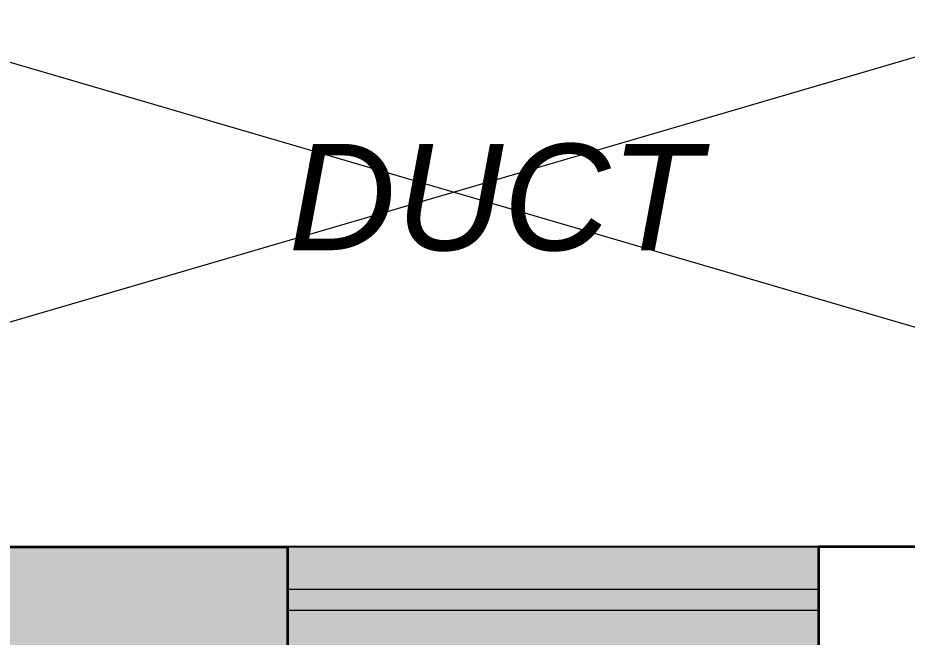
# Model space of a CAD drawing. Header units: millimetres. Extents: x 0 to 125073, y 0 to 71249.
# Drawn here: x 67474 to 68729, y 50966 to 51840 of the extents above; entities that cross this region are included whole.
import ezdxf
from ezdxf.lldxf.tags import DXFTag

# ---------------------------------------------------------------- set-up
doc = ezdxf.new("R2010")
doc.units = ezdxf.units.MM
doc.linetypes.add('DASH', pattern=[1, 0.5, -0.5])
doc.linetypes.add('DASHED', pattern=[20, 12, -8])
doc.layers.add('DA_BUILDING LINE', color=7, linetype='Continuous', lineweight=9, true_color=0xc2db0000)
for name, color, linetype, lineweight in [('DA_DOTTED LINES', 8, 'DASH', 5), ('DA_TEXT IN SQ.FT', 193, 'Continuous', 9), ('DA_WALL', 7, 'Continuous', 35), ('DA_WINDOW', 4, 'Continuous', 9)]:
    doc.layers.add(name, color=color, linetype=linetype, lineweight=lineweight)
for name, color, linetype in [('PROP-KEEP', 6, 'DASHED'), ('PROP-SHELL', 7, 'CONTINUOUS'), ('PROP-WALL-NEW', 1, 'CONTINUOUS')]:
    doc.layers.add(name, color=color, linetype=linetype)
doc.styles.get("Standard").update_dxf_attribs({"font": 'arial.ttf'})
tags = doc.linetypes.add('( Hidden )', pattern=[0.375, 0.25, -0.125]).pattern_tags.tags
tags[6:7] = [DXFTag(74, 4), DXFTag(75, 0), DXFTag(340, '0'), DXFTag(46, 1.0), DXFTag(50, 0.0), DXFTag(44, 0.0), DXFTag(45, 0.0)]
tags[4:5] = [DXFTag(74, 4), DXFTag(75, 0), DXFTag(340, '0'), DXFTag(46, 1.0), DXFTag(50, 0.0), DXFTag(44, 0.0), DXFTag(45, 0.0)]

# ---------------------------------------------------------------- blocks, each defined once
blk = doc.blocks.new('GSHGJSDFGJ')
at = {"layer": 'DA_BUILDING LINE', "linetype": '( Hidden )', "ltscale": 500}
blk.add_lwpolyline([(-41088.6, 76926.5), (-41088.6, 92546.5), (-40838.6, 92546.5), (-40838.6, 92596.5), (-39638.6, 92596.5), (-39638.6, 94076.5), (-40838.6, 94076.5), (-40838.6, 97576.5), (-31143.6, 97576.5), (-31143.6, 92421.5), (-34663.6, 92421.5), (-34663.6, 91421.5), (-32288.6, 91421.5), (-32288.6, 90076.5), (-31518.6, 90076.5), (-31518.6, 91422), (-29863.6, 91421.5), (-29863.6, 91421.5), (-29863.6, 94886.5), (-27778.6, 94886.5)], dxfattribs=at)
blk = doc.blocks.new('A$C1c7226e4')
at = {"layer": 'DA_DOTTED LINES', "linetype": '( Hidden )', "ltscale": 300}
for p, q in [((-6.65, 5.225), (-3.23, 4.225)), ((-3.23, 5.225), (-6.65, 4.225))]:
    blk.add_line(p, q, dxfattribs=at)
at = {"layer": 'DA_WALL'}
blk.add_line((-4.425, 4.075), (-4.425, 4.225), dxfattribs=at)
blk.add_lwpolyline([(-5.175, 4.075), (-6.675, 4.075), (-6.675, 3.605), (-6.8, 3.605), (-6.8, 5.375), (-5.835, 5.375), (-5.835, 6.155), (-5.71, 6.155), (-5.71, 5.375), (-5.13, 5.375), (-5.13, 5.225), (-6.65, 5.225), (-6.65, 4.225), (-5.175, 4.225)], close=True, dxfattribs=at)
blk.add_lwpolyline([(-4.425, 4.075), (-4.425, 4.075), (-4.425, 2.855), (-6.8, 2.855), (-6.8, 2.73), (-4.425, 2.73), (-4.425, 0.28), (-4.3, 0.28), (-4.3, 2.73), (-3.505, 2.73), (-3.505, 2.88), (-4.275, 2.88), (-4.275, 4.225), (-4.425, 4.225)], dxfattribs=at)
at = {"layer": 'DA_WINDOW'}
for points in [[(-4.425, 4.225), (-4.425, 4.075), (-5.175, 4.075), (-5.175, 4.225)], [(-5.175, 4.165), (-4.425, 4.165), (-4.425, 4.135), (-5.175, 4.135)]]:
    blk.add_lwpolyline(points, close=True, dxfattribs=at)
blk = doc.blocks.new('A$Cfed68cb1')
at = {"layer": 'DA_TEXT IN SQ.FT', "insert": (-40.9272, -6.8519), "char_height": 0.15, "attachment_point": 1}
blk.add_mtext_dynamic_manual_height_columns('\\pxqc;{\\fArial|b0|i1|c0|p34;DUCT}', width=2.300046, gutter_width=12.5, heights=[-0.1552], dxfattribs=at)

msp = doc.modelspace()

# ---------------------------------------------------------------- hatches: boundary and pattern name
at = {"layer": 'PROP-WALL-NEW'}
h = msp.add_hatch(color=1, dxfattribs=at)
h.dxf.hatch_style = 1
h.paths.add_polyline_path([(66379, 50944), (68604, 50944), (68604, 51094), (66379, 51094)])

# ---------------------------------------------------------------- linework, layer by layer
at = {"layer": 'PROP-KEEP'}
msp.add_lwpolyline([(66379, 51094), (66379, 52094), (71329, 52094), (71329, 51094)], close=True, dxfattribs=at)
at = {"layer": 'PROP-SHELL'}
for p, q in [((66379.22813, 51093.9767), (67854.22813, 51093.9767)), ((68604.22813, 51093.9767), (68754.22813, 51093.9767)), ((68604.22813, 50943.9767), (68604.22813, 51093.9767))]:
    msp.add_line(p, q, dxfattribs=at)
at = {"layer": 'PROP-WALL-NEW'}
msp.add_lwpolyline([(66379, 50944), (68604, 50944), (68604, 51094), (66379, 51094)], close=True, dxfattribs=at)

# ---------------------------------------------------------------- block references
at = {"color": 1, "xscale": 1000, "yscale": 1000, "zscale": 1000}
msp.add_blockref('A$Cfed68cb1', (107924.22813, 58513.9767), dxfattribs=at)
at = {"layer": 'DA_BUILDING LINE'}
msp.add_blockref('GSHGJSDFGJ', (101042.82231, -40327.54866), dxfattribs=at)
at = {"layer": 'DA_WALL', "xscale": 1000, "yscale": 1000, "zscale": 1000}
msp.add_blockref('A$C1c7226e4', (73029.22813, 46868.9767), dxfattribs=at)

doc.saveas('drawing.dxf')
